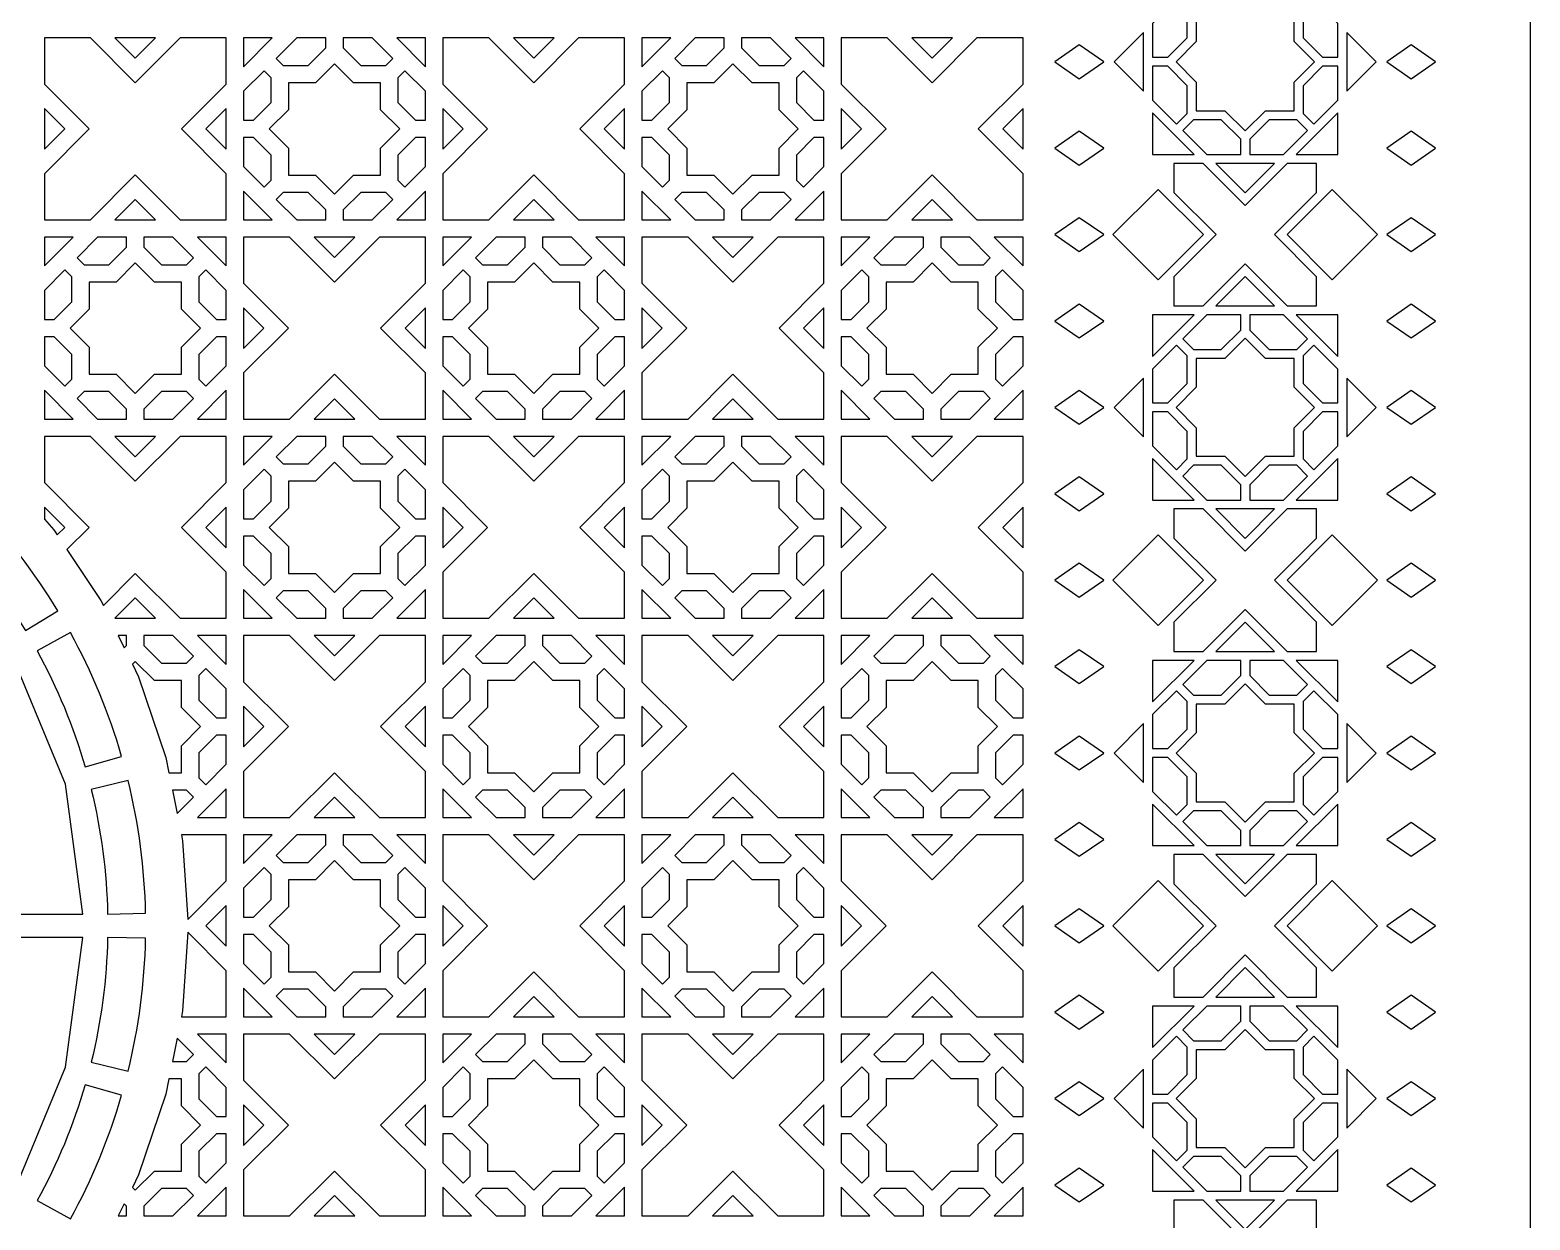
# Model space of a CAD drawing. Header units: millimetres. Extents: x 0 to 1400, y 170 to 1220.
# Drawn here: x 873 to 1400, y 592 to 1010 of the extents above; entities that cross this region are included whole.
import ezdxf

# ---------------------------------------------------------------- set-up
doc = ezdxf.new("R2010")
doc.units = ezdxf.units.MM
doc.layers.add('CUT', color=1, linetype='CONTINUOUS')

msp = doc.modelspace()

# ---------------------------------------------------------------- linework, layer by layer
at = {"layer": 'CUT'}
for points in [[(0, 1220), (1400.15, 1220), (1400.15, 169.85), (0, 169.85)], [(1307.194, 981.31), (1317.261, 981.31), (1317.261, 991.378), (1324.38, 998.496), (1317.261, 1005.615), (1317.261, 1015.682), (1307.194, 1015.682), (1300.075, 1022.801), (1292.956, 1015.682), (1282.889, 1015.682), (1282.889, 1005.615), (1275.77, 998.496), (1282.889, 991.378), (1282.889, 981.31), (1292.956, 981.31), (1300.075, 974.192)], [(1275.955, 1020.389), (1267.539, 1011.973), (1267.539, 1000.071), (1272.891, 1000.071), (1279.739, 1006.92), (1279.739, 1016.605)], [(1332.611, 1000.071), (1332.611, 1011.973), (1324.195, 1020.389), (1320.411, 1016.605), (1320.411, 1006.92), (1327.259, 1000.071)], [(942.03, 942.97), (942.03, 959.166), (926.272, 974.925), (942.03, 990.684), (942.03, 1006.88), (925.834, 1006.88), (910.075, 991.122), (894.316, 1006.88), (878.12, 1006.88), (878.12, 990.684), (893.878, 974.925), (878.12, 959.166), (878.12, 942.97), (894.316, 942.97), (910.075, 958.728), (925.834, 942.97)], [(902.928, 1006.88), (910.075, 999.734), (917.222, 1006.88)], [(958.227, 1006.88), (948.12, 1006.88), (948.12, 996.773)], [(962.086, 997.22), (970.84, 997.22), (977.03, 1003.41), (977.03, 1006.88), (966.839, 1006.88), (959.632, 999.674)], [(983.12, 1003.41), (989.31, 997.22), (998.064, 997.22), (1000.518, 999.674), (993.311, 1006.88), (983.12, 1006.88)], [(1012.03, 996.773), (1012.03, 1006.88), (1001.923, 1006.88)], [(1082.03, 942.97), (1082.03, 959.166), (1066.272, 974.925), (1082.03, 990.684), (1082.03, 1006.88), (1065.834, 1006.88), (1050.075, 991.122), (1034.316, 1006.88), (1018.12, 1006.88), (1018.12, 990.684), (1033.878, 974.925), (1018.12, 959.166), (1018.12, 942.97), (1034.316, 942.97), (1050.075, 958.728), (1065.834, 942.97)], [(1042.928, 1006.88), (1050.075, 999.734), (1057.222, 1006.88)], [(1098.227, 1006.88), (1088.12, 1006.88), (1088.12, 996.773)], [(1102.086, 997.22), (1110.84, 997.22), (1117.03, 1003.41), (1117.03, 1006.88), (1106.839, 1006.88), (1099.632, 999.674)], [(1123.12, 1003.41), (1129.31, 997.22), (1138.064, 997.22), (1140.518, 999.674), (1133.311, 1006.88), (1123.12, 1006.88)], [(1152.03, 996.773), (1152.03, 1006.88), (1141.923, 1006.88)], [(1222.03, 942.97), (1222.03, 959.166), (1206.272, 974.925), (1222.03, 990.684), (1222.03, 1006.88), (1205.834, 1006.88), (1190.075, 991.122), (1174.316, 1006.88), (1158.12, 1006.88), (1158.12, 990.684), (1173.878, 974.925), (1158.12, 959.166), (1158.12, 942.97), (1174.316, 942.97), (1190.075, 958.728), (1205.834, 942.97)], [(1182.928, 1006.88), (1190.075, 999.734), (1197.222, 1006.88)], [(1264.389, 1008.823), (1254.062, 998.496), (1264.389, 988.17)], [(1335.761, 988.17), (1346.088, 998.496), (1335.761, 1008.823)], [(1250.363, 998.496), (1241.785, 1004.435), (1233.207, 998.496), (1241.785, 992.557)], [(1366.943, 998.496), (1358.365, 1004.435), (1349.787, 998.496), (1358.365, 992.557)], [(1002.993, 974.925), (996.28, 981.637), (996.28, 991.13), (986.787, 991.13), (980.075, 997.843), (973.363, 991.13), (963.87, 991.13), (963.87, 981.637), (957.157, 974.925), (963.87, 968.213), (963.87, 958.72), (973.363, 958.72), (980.075, 952.007), (986.787, 958.72), (996.28, 958.72), (996.28, 968.213)], [(1142.993, 974.925), (1136.28, 981.637), (1136.28, 991.13), (1126.787, 991.13), (1120.075, 997.843), (1113.363, 991.13), (1103.87, 991.13), (1103.87, 981.637), (1097.157, 974.925), (1103.87, 968.213), (1103.87, 958.72), (1113.363, 958.72), (1120.075, 952.007), (1126.787, 958.72), (1136.28, 958.72), (1136.28, 968.213)], [(1267.539, 996.921), (1267.539, 985.02), (1275.955, 976.604), (1279.739, 980.388), (1279.739, 990.073), (1272.891, 996.921)], [(1324.195, 976.604), (1332.611, 985.02), (1332.611, 996.921), (1327.259, 996.921), (1320.411, 990.073), (1320.411, 980.388)], [(951.59, 977.97), (957.78, 984.16), (957.78, 992.914), (955.326, 995.368), (948.12, 988.161), (948.12, 977.97)], [(1002.37, 992.914), (1002.37, 984.16), (1008.56, 977.97), (1012.03, 977.97), (1012.03, 988.161), (1004.824, 995.368)], [(1091.59, 977.97), (1097.78, 984.16), (1097.78, 992.914), (1095.326, 995.368), (1088.12, 988.161), (1088.12, 977.97)], [(1142.37, 992.914), (1142.37, 984.16), (1148.56, 977.97), (1152.03, 977.97), (1152.03, 988.161), (1144.824, 995.368)], [(878.12, 967.778), (885.266, 974.925), (878.12, 982.072)], [(942.03, 982.072), (934.884, 974.925), (942.03, 967.778)], [(1018.12, 967.778), (1025.266, 974.925), (1018.12, 982.072)], [(1082.03, 982.072), (1074.884, 974.925), (1082.03, 967.778)], [(1158.12, 967.778), (1165.266, 974.925), (1158.12, 982.072)], [(1222.03, 982.072), (1214.884, 974.925), (1222.03, 967.778)], [(1267.539, 980.565), (1267.539, 965.961), (1282.144, 965.961)], [(1318.006, 965.961), (1332.611, 965.961), (1332.611, 980.565)], [(1278.182, 974.376), (1286.598, 965.961), (1298.5, 965.961), (1298.5, 971.312), (1291.652, 978.16), (1281.966, 978.16)], [(1301.65, 965.961), (1313.552, 965.961), (1321.968, 974.376), (1318.184, 978.16), (1308.498, 978.16), (1301.65, 971.312)], [(957.78, 956.936), (957.78, 965.69), (951.59, 971.88), (948.12, 971.88), (948.12, 961.689), (955.326, 954.482)], [(1008.56, 971.88), (1002.37, 965.69), (1002.37, 956.936), (1004.824, 954.482), (1012.03, 961.689), (1012.03, 971.88)], [(1097.78, 956.936), (1097.78, 965.69), (1091.59, 971.88), (1088.12, 971.88), (1088.12, 961.689), (1095.326, 954.482)], [(1148.56, 971.88), (1142.37, 965.69), (1142.37, 956.936), (1144.824, 954.482), (1152.03, 961.689), (1152.03, 971.88)], [(1250.363, 968.139), (1241.785, 974.078), (1233.207, 968.139), (1241.785, 962.2)], [(1366.943, 968.139), (1358.365, 974.078), (1349.787, 968.139), (1358.365, 962.2)], [(1325.103, 923.001), (1310.322, 937.782), (1325.103, 952.564), (1325.103, 962.811), (1314.856, 962.811), (1300.075, 948.029), (1285.294, 962.811), (1275.047, 962.811), (1275.047, 952.564), (1289.828, 937.782), (1275.047, 923.001), (1275.047, 912.754), (1285.294, 912.754), (1300.075, 927.535), (1314.856, 912.754), (1325.103, 912.754)], [(1289.748, 962.811), (1300.075, 952.484), (1310.402, 962.811)], [(917.222, 942.97), (910.075, 950.116), (902.928, 942.97)], [(948.12, 953.077), (948.12, 942.97), (958.227, 942.97)], [(977.03, 946.44), (970.84, 952.63), (962.086, 952.63), (959.632, 950.176), (966.839, 942.97), (977.03, 942.97)], [(998.064, 952.63), (989.31, 952.63), (983.12, 946.44), (983.12, 942.97), (993.311, 942.97), (1000.518, 950.176)], [(1001.923, 942.97), (1012.03, 942.97), (1012.03, 953.077)], [(1057.222, 942.97), (1050.075, 950.116), (1042.928, 942.97)], [(1088.12, 953.077), (1088.12, 942.97), (1098.227, 942.97)], [(1117.03, 946.44), (1110.84, 952.63), (1102.086, 952.63), (1099.632, 950.176), (1106.839, 942.97), (1117.03, 942.97)], [(1138.064, 952.63), (1129.31, 952.63), (1123.12, 946.44), (1123.12, 942.97), (1133.311, 942.97), (1140.518, 950.176)], [(1141.923, 942.97), (1152.03, 942.97), (1152.03, 953.077)], [(1197.222, 942.97), (1190.075, 950.116), (1182.928, 942.97)], [(1285.373, 937.782), (1269.487, 953.668), (1253.601, 937.782), (1269.487, 921.896)], [(1346.549, 937.782), (1330.663, 953.668), (1314.777, 937.782), (1330.663, 921.896)], [(1250.363, 937.782), (1241.785, 943.721), (1233.207, 937.782), (1241.785, 931.843)], [(1366.943, 937.782), (1358.365, 943.721), (1349.787, 937.782), (1358.365, 931.843)], [(888.227, 936.88), (878.12, 936.88), (878.12, 926.773)], [(892.086, 927.22), (900.84, 927.22), (907.03, 933.41), (907.03, 936.88), (896.839, 936.88), (889.632, 929.674)], [(913.12, 933.41), (919.31, 927.22), (928.064, 927.22), (930.518, 929.674), (923.311, 936.88), (913.12, 936.88)], [(942.03, 926.773), (942.03, 936.88), (931.923, 936.88)], [(1012.03, 872.97), (1012.03, 889.166), (996.272, 904.925), (1012.03, 920.684), (1012.03, 936.88), (995.834, 936.88), (980.075, 921.122), (964.316, 936.88), (948.12, 936.88), (948.12, 920.684), (963.878, 904.925), (948.12, 889.166), (948.12, 872.97), (964.316, 872.97), (980.075, 888.728), (995.834, 872.97)], [(972.928, 936.88), (980.075, 929.734), (987.222, 936.88)], [(1028.227, 936.88), (1018.12, 936.88), (1018.12, 926.773)], [(1032.086, 927.22), (1040.84, 927.22), (1047.03, 933.41), (1047.03, 936.88), (1036.839, 936.88), (1029.632, 929.674)], [(1053.12, 933.41), (1059.31, 927.22), (1068.064, 927.22), (1070.518, 929.674), (1063.311, 936.88), (1053.12, 936.88)], [(1082.03, 926.773), (1082.03, 936.88), (1071.923, 936.88)], [(1152.03, 872.97), (1152.03, 889.166), (1136.272, 904.925), (1152.03, 920.684), (1152.03, 936.88), (1135.834, 936.88), (1120.075, 921.122), (1104.316, 936.88), (1088.12, 936.88), (1088.12, 920.684), (1103.878, 904.925), (1088.12, 889.166), (1088.12, 872.97), (1104.316, 872.97), (1120.075, 888.728), (1135.834, 872.97)], [(1112.928, 936.88), (1120.075, 929.734), (1127.222, 936.88)], [(1168.227, 936.88), (1158.12, 936.88), (1158.12, 926.773)], [(1172.086, 927.22), (1180.84, 927.22), (1187.03, 933.41), (1187.03, 936.88), (1176.839, 936.88), (1169.632, 929.674)], [(1193.12, 933.41), (1199.31, 927.22), (1208.064, 927.22), (1210.518, 929.674), (1203.311, 936.88), (1193.12, 936.88)], [(1222.03, 926.773), (1222.03, 936.88), (1211.923, 936.88)], [(932.993, 904.925), (926.28, 911.637), (926.28, 921.13), (916.787, 921.13), (910.075, 927.843), (903.363, 921.13), (893.87, 921.13), (893.87, 911.637), (887.157, 904.925), (893.87, 898.213), (893.87, 888.72), (903.363, 888.72), (910.075, 882.007), (916.787, 888.72), (926.28, 888.72), (926.28, 898.213)], [(1072.993, 904.925), (1066.28, 911.637), (1066.28, 921.13), (1056.787, 921.13), (1050.075, 927.843), (1043.363, 921.13), (1033.87, 921.13), (1033.87, 911.637), (1027.157, 904.925), (1033.87, 898.213), (1033.87, 888.72), (1043.363, 888.72), (1050.075, 882.007), (1056.787, 888.72), (1066.28, 888.72), (1066.28, 898.213)], [(1212.993, 904.925), (1206.28, 911.637), (1206.28, 921.13), (1196.787, 921.13), (1190.075, 927.843), (1183.363, 921.13), (1173.87, 921.13), (1173.87, 911.637), (1167.157, 904.925), (1173.87, 898.213), (1173.87, 888.72), (1183.363, 888.72), (1190.075, 882.007), (1196.787, 888.72), (1206.28, 888.72), (1206.28, 898.213)], [(881.59, 907.97), (887.78, 914.16), (887.78, 922.914), (885.326, 925.368), (878.12, 918.161), (878.12, 907.97)], [(932.37, 922.914), (932.37, 914.16), (938.56, 907.97), (942.03, 907.97), (942.03, 918.161), (934.824, 925.368)], [(1021.59, 907.97), (1027.78, 914.16), (1027.78, 922.914), (1025.326, 925.368), (1018.12, 918.161), (1018.12, 907.97)], [(1072.37, 922.914), (1072.37, 914.16), (1078.56, 907.97), (1082.03, 907.97), (1082.03, 918.161), (1074.824, 925.368)], [(1161.59, 907.97), (1167.78, 914.16), (1167.78, 922.914), (1165.326, 925.368), (1158.12, 918.161), (1158.12, 907.97)], [(1212.37, 922.914), (1212.37, 914.16), (1218.56, 907.97), (1222.03, 907.97), (1222.03, 918.161), (1214.824, 925.368)], [(1310.402, 912.754), (1300.075, 923.081), (1289.748, 912.754)], [(948.12, 897.778), (955.266, 904.925), (948.12, 912.072)], [(1012.03, 912.072), (1004.884, 904.925), (1012.03, 897.778)], [(1088.12, 897.778), (1095.266, 904.925), (1088.12, 912.072)], [(1152.03, 912.072), (1144.884, 904.925), (1152.03, 897.778)], [(1250.363, 907.425), (1241.785, 913.364), (1233.207, 907.425), (1241.785, 901.486)], [(1366.943, 907.425), (1358.365, 913.364), (1349.787, 907.425), (1358.365, 901.486)], [(1282.144, 909.604), (1267.539, 909.604), (1267.539, 894.999)], [(1298.5, 909.604), (1286.598, 909.604), (1278.182, 901.188), (1281.966, 897.404), (1291.652, 897.404), (1298.5, 904.252)], [(1321.968, 901.188), (1313.552, 909.604), (1301.65, 909.604), (1301.65, 904.252), (1308.498, 897.404), (1318.184, 897.404)], [(1332.611, 894.999), (1332.611, 909.604), (1318.006, 909.604)], [(887.78, 886.936), (887.78, 895.69), (881.59, 901.88), (878.12, 901.88), (878.12, 891.689), (885.326, 884.482)], [(938.56, 901.88), (932.37, 895.69), (932.37, 886.936), (934.824, 884.482), (942.03, 891.689), (942.03, 901.88)], [(1027.78, 886.936), (1027.78, 895.69), (1021.59, 901.88), (1018.12, 901.88), (1018.12, 891.689), (1025.326, 884.482)], [(1078.56, 901.88), (1072.37, 895.69), (1072.37, 886.936), (1074.824, 884.482), (1082.03, 891.689), (1082.03, 901.88)], [(1167.78, 886.936), (1167.78, 895.69), (1161.59, 901.88), (1158.12, 901.88), (1158.12, 891.689), (1165.326, 884.482)], [(1218.56, 901.88), (1212.37, 895.69), (1212.37, 886.936), (1214.824, 884.482), (1222.03, 891.689), (1222.03, 901.88)], [(1307.194, 859.882), (1317.261, 859.882), (1317.261, 869.949), (1324.38, 877.068), (1317.261, 884.187), (1317.261, 894.254), (1307.194, 894.254), (1300.075, 901.373), (1292.956, 894.254), (1282.889, 894.254), (1282.889, 884.187), (1275.77, 877.068), (1282.889, 869.949), (1282.889, 859.882), (1292.956, 859.882), (1300.075, 852.763)], [(1275.955, 898.961), (1267.539, 890.545), (1267.539, 878.643), (1272.891, 878.643), (1279.739, 885.491), (1279.739, 895.176)], [(1332.611, 878.643), (1332.611, 890.545), (1324.195, 898.961), (1320.411, 895.176), (1320.411, 885.491), (1327.259, 878.643)], [(1264.389, 887.395), (1254.062, 877.068), (1264.389, 866.741)], [(1335.761, 866.741), (1346.088, 877.068), (1335.761, 887.395)], [(878.12, 883.077), (878.12, 872.97), (888.227, 872.97)], [(907.03, 876.44), (900.84, 882.63), (892.086, 882.63), (889.632, 880.176), (896.839, 872.97), (907.03, 872.97)], [(928.064, 882.63), (919.31, 882.63), (913.12, 876.44), (913.12, 872.97), (923.311, 872.97), (930.518, 880.176)], [(931.923, 872.97), (942.03, 872.97), (942.03, 883.077)], [(1018.12, 883.077), (1018.12, 872.97), (1028.227, 872.97)], [(1047.03, 876.44), (1040.84, 882.63), (1032.086, 882.63), (1029.632, 880.176), (1036.839, 872.97), (1047.03, 872.97)], [(1068.064, 882.63), (1059.31, 882.63), (1053.12, 876.44), (1053.12, 872.97), (1063.311, 872.97), (1070.518, 880.176)], [(1071.923, 872.97), (1082.03, 872.97), (1082.03, 883.077)], [(1158.12, 883.077), (1158.12, 872.97), (1168.227, 872.97)], [(1187.03, 876.44), (1180.84, 882.63), (1172.086, 882.63), (1169.632, 880.176), (1176.839, 872.97), (1187.03, 872.97)], [(1208.064, 882.63), (1199.31, 882.63), (1193.12, 876.44), (1193.12, 872.97), (1203.311, 872.97), (1210.518, 880.176)], [(1211.923, 872.97), (1222.03, 872.97), (1222.03, 883.077)], [(1250.363, 877.068), (1241.785, 883.007), (1233.207, 877.068), (1241.785, 871.129)], [(1366.943, 877.068), (1358.365, 883.007), (1349.787, 877.068), (1358.365, 871.129)], [(987.222, 872.97), (980.075, 880.116), (972.928, 872.97)], [(1127.222, 872.97), (1120.075, 880.116), (1112.928, 872.97)], [(1267.539, 875.493), (1267.539, 863.591), (1275.955, 855.175), (1279.739, 858.959), (1279.739, 868.644), (1272.891, 875.493)], [(1324.195, 855.175), (1332.611, 863.591), (1332.611, 875.493), (1327.259, 875.493), (1320.411, 868.644), (1320.411, 858.959)], [(898.855, 807.509), (910.075, 818.728), (925.834, 802.97), (942.03, 802.97), (942.03, 819.166), (926.272, 834.925), (942.03, 850.684), (942.03, 866.88), (925.834, 866.88), (910.075, 851.122), (894.316, 866.88), (878.12, 866.88), (878.12, 850.684), (893.878, 834.925), (886.059, 827.105), (898.017, 809.208)], [(902.928, 866.88), (910.075, 859.734), (917.222, 866.88)], [(958.227, 866.88), (948.12, 866.88), (948.12, 856.773)], [(962.086, 857.22), (970.84, 857.22), (977.03, 863.41), (977.03, 866.88), (966.839, 866.88), (959.632, 859.674)], [(983.12, 863.41), (989.31, 857.22), (998.064, 857.22), (1000.518, 859.674), (993.311, 866.88), (983.12, 866.88)], [(1012.03, 856.773), (1012.03, 866.88), (1001.923, 866.88)], [(1082.03, 802.97), (1082.03, 819.166), (1066.272, 834.925), (1082.03, 850.684), (1082.03, 866.88), (1065.834, 866.88), (1050.075, 851.122), (1034.316, 866.88), (1018.12, 866.88), (1018.12, 850.684), (1033.878, 834.925), (1018.12, 819.166), (1018.12, 802.97), (1034.316, 802.97), (1050.075, 818.728), (1065.834, 802.97)], [(1042.928, 866.88), (1050.075, 859.734), (1057.222, 866.88)], [(1098.227, 866.88), (1088.12, 866.88), (1088.12, 856.773)], [(1102.086, 857.22), (1110.84, 857.22), (1117.03, 863.41), (1117.03, 866.88), (1106.839, 866.88), (1099.632, 859.674)], [(1123.12, 863.41), (1129.31, 857.22), (1138.064, 857.22), (1140.518, 859.674), (1133.311, 866.88), (1123.12, 866.88)], [(1152.03, 856.773), (1152.03, 866.88), (1141.923, 866.88)], [(1222.03, 802.97), (1222.03, 819.166), (1206.272, 834.925), (1222.03, 850.684), (1222.03, 866.88), (1205.834, 866.88), (1190.075, 851.122), (1174.316, 866.88), (1158.12, 866.88), (1158.12, 850.684), (1173.878, 834.925), (1158.12, 819.166), (1158.12, 802.97), (1174.316, 802.97), (1190.075, 818.728), (1205.834, 802.97)], [(1182.928, 866.88), (1190.075, 859.734), (1197.222, 866.88)], [(1267.539, 859.136), (1267.539, 844.532), (1282.144, 844.532)], [(1318.006, 844.532), (1332.611, 844.532), (1332.611, 859.136)], [(951.59, 837.97), (957.78, 844.16), (957.78, 852.914), (955.326, 855.368), (948.12, 848.161), (948.12, 837.97)], [(1002.993, 834.925), (996.28, 841.637), (996.28, 851.13), (986.787, 851.13), (980.075, 857.843), (973.363, 851.13), (963.87, 851.13), (963.87, 841.637), (957.157, 834.925), (963.87, 828.213), (963.87, 818.72), (973.363, 818.72), (980.075, 812.007), (986.787, 818.72), (996.28, 818.72), (996.28, 828.213)], [(1002.37, 852.914), (1002.37, 844.16), (1008.56, 837.97), (1012.03, 837.97), (1012.03, 848.161), (1004.824, 855.368)], [(1091.59, 837.97), (1097.78, 844.16), (1097.78, 852.914), (1095.326, 855.368), (1088.12, 848.161), (1088.12, 837.97)], [(1142.993, 834.925), (1136.28, 841.637), (1136.28, 851.13), (1126.787, 851.13), (1120.075, 857.843), (1113.363, 851.13), (1103.87, 851.13), (1103.87, 841.637), (1097.157, 834.925), (1103.87, 828.213), (1103.87, 818.72), (1113.363, 818.72), (1120.075, 812.007), (1126.787, 818.72), (1136.28, 818.72), (1136.28, 828.213)], [(1142.37, 852.914), (1142.37, 844.16), (1148.56, 837.97), (1152.03, 837.97), (1152.03, 848.161), (1144.824, 855.368)], [(1278.182, 852.948), (1286.598, 844.532), (1298.5, 844.532), (1298.5, 849.884), (1291.652, 856.732), (1281.966, 856.732)], [(1301.65, 844.532), (1313.552, 844.532), (1321.968, 852.948), (1318.184, 856.732), (1308.498, 856.732), (1301.65, 849.884)], [(1250.363, 846.711), (1241.785, 852.65), (1233.207, 846.711), (1241.785, 840.772)], [(1366.943, 846.711), (1358.365, 852.65), (1349.787, 846.711), (1358.365, 840.772)], [(882.609, 832.268), (885.266, 834.925), (878.12, 842.072), (878.12, 837.815), (881.408, 834.066)], [(942.03, 842.072), (934.884, 834.925), (942.03, 827.778)], [(1018.12, 827.778), (1025.266, 834.925), (1018.12, 842.072)], [(1082.03, 842.072), (1074.884, 834.925), (1082.03, 827.778)], [(1158.12, 827.778), (1165.266, 834.925), (1158.12, 842.072)], [(1222.03, 842.072), (1214.884, 834.925), (1222.03, 827.778)], [(1325.103, 801.572), (1310.322, 816.354), (1325.103, 831.135), (1325.103, 841.382), (1314.856, 841.382), (1300.075, 826.601), (1285.294, 841.382), (1275.047, 841.382), (1275.047, 831.135), (1289.828, 816.354), (1275.047, 801.572), (1275.047, 791.325), (1285.294, 791.325), (1300.075, 806.107), (1314.856, 791.325), (1325.103, 791.325)], [(1289.748, 841.382), (1300.075, 831.055), (1310.402, 841.382)], [(957.78, 816.936), (957.78, 825.69), (951.59, 831.88), (948.12, 831.88), (948.12, 821.689), (955.326, 814.482)], [(1008.56, 831.88), (1002.37, 825.69), (1002.37, 816.936), (1004.824, 814.482), (1012.03, 821.689), (1012.03, 831.88)], [(1097.78, 816.936), (1097.78, 825.69), (1091.59, 831.88), (1088.12, 831.88), (1088.12, 821.689), (1095.326, 814.482)], [(1148.56, 831.88), (1142.37, 825.69), (1142.37, 816.936), (1144.824, 814.482), (1152.03, 821.689), (1152.03, 831.88)], [(1285.373, 816.354), (1269.487, 832.24), (1253.601, 816.354), (1269.487, 800.467)], [(1346.549, 816.354), (1330.663, 832.24), (1314.777, 816.354), (1330.663, 800.467)], [(1250.363, 816.354), (1241.785, 822.293), (1233.207, 816.354), (1241.785, 810.415)], [(1366.943, 816.354), (1358.365, 822.293), (1349.787, 816.354), (1358.365, 810.415)], [(948.12, 813.077), (948.12, 802.97), (958.227, 802.97)], [(977.03, 806.44), (970.84, 812.63), (962.086, 812.63), (959.632, 810.176), (966.839, 802.97), (977.03, 802.97)], [(998.064, 812.63), (989.31, 812.63), (983.12, 806.44), (983.12, 802.97), (993.311, 802.97), (1000.518, 810.176)], [(1001.923, 802.97), (1012.03, 802.97), (1012.03, 813.077)], [(1088.12, 813.077), (1088.12, 802.97), (1098.227, 802.97)], [(1117.03, 806.44), (1110.84, 812.63), (1102.086, 812.63), (1099.632, 810.176), (1106.839, 802.97), (1117.03, 802.97)], [(1138.064, 812.63), (1129.31, 812.63), (1123.12, 806.44), (1123.12, 802.97), (1133.311, 802.97), (1140.518, 810.176)], [(1141.923, 802.97), (1152.03, 802.97), (1152.03, 813.077)], [(917.222, 802.97), (910.075, 810.116), (902.928, 802.97)], [(1057.222, 802.97), (1050.075, 810.116), (1042.928, 802.97)], [(1197.222, 802.97), (1190.075, 810.116), (1182.928, 802.97)], [(1310.402, 791.325), (1300.075, 801.652), (1289.748, 791.325)], [(906.212, 792.591), (907.03, 793.41), (907.03, 796.88), (904.097, 796.88)], [(913.12, 793.41), (919.31, 787.22), (928.064, 787.22), (930.518, 789.674), (923.311, 796.88), (913.12, 796.88)], [(942.03, 786.773), (942.03, 796.88), (931.923, 796.88)], [(1012.03, 732.97), (1012.03, 749.166), (996.272, 764.925), (1012.03, 780.684), (1012.03, 796.88), (995.834, 796.88), (980.075, 781.122), (964.316, 796.88), (948.12, 796.88), (948.12, 780.684), (963.878, 764.925), (948.12, 749.166), (948.12, 732.97), (964.316, 732.97), (980.075, 748.728), (995.834, 732.97)], [(972.928, 796.88), (980.075, 789.734), (987.222, 796.88)], [(1028.227, 796.88), (1018.12, 796.88), (1018.12, 786.773)], [(1032.086, 787.22), (1040.84, 787.22), (1047.03, 793.41), (1047.03, 796.88), (1036.839, 796.88), (1029.632, 789.674)], [(1053.12, 793.41), (1059.31, 787.22), (1068.064, 787.22), (1070.518, 789.674), (1063.311, 796.88), (1053.12, 796.88)], [(1082.03, 786.773), (1082.03, 796.88), (1071.923, 796.88)], [(1152.03, 732.97), (1152.03, 749.166), (1136.272, 764.925), (1152.03, 780.684), (1152.03, 796.88), (1135.834, 796.88), (1120.075, 781.122), (1104.316, 796.88), (1088.12, 796.88), (1088.12, 780.684), (1103.878, 764.925), (1088.12, 749.166), (1088.12, 732.97), (1104.316, 732.97), (1120.075, 748.728), (1135.834, 732.97)], [(1112.928, 796.88), (1120.075, 789.734), (1127.222, 796.88)], [(1168.227, 796.88), (1158.12, 796.88), (1158.12, 786.773)], [(1172.086, 787.22), (1180.84, 787.22), (1187.03, 793.41), (1187.03, 796.88), (1176.839, 796.88), (1169.632, 789.674)], [(1193.12, 793.41), (1199.31, 787.22), (1208.064, 787.22), (1210.518, 789.674), (1203.311, 796.88), (1193.12, 796.88)], [(1222.03, 786.773), (1222.03, 796.88), (1211.923, 796.88)], [(1250.363, 785.996), (1241.785, 791.935), (1233.207, 785.996), (1241.785, 780.057)], [(1366.943, 785.996), (1358.365, 791.935), (1349.787, 785.996), (1358.365, 780.057)], [(885.605, 744.637), (868.008, 787.118), (837.871, 769.718), (818.725, 726.717), (856.805, 699.05), (891.606, 699.05)], [(921.918, 748.72), (926.28, 748.72), (926.28, 758.213), (932.993, 764.925), (926.28, 771.637), (926.28, 781.13), (916.787, 781.13), (910.075, 787.843), (909.056, 786.824), (911.241, 782.393), (920.852, 754.081)], [(932.37, 782.914), (932.37, 774.16), (938.56, 767.97), (942.03, 767.97), (942.03, 778.161), (934.824, 785.368)], [(1021.59, 767.97), (1027.78, 774.16), (1027.78, 782.914), (1025.326, 785.368), (1018.12, 778.161), (1018.12, 767.97)], [(1072.993, 764.925), (1066.28, 771.637), (1066.28, 781.13), (1056.787, 781.13), (1050.075, 787.843), (1043.363, 781.13), (1033.87, 781.13), (1033.87, 771.637), (1027.157, 764.925), (1033.87, 758.213), (1033.87, 748.72), (1043.363, 748.72), (1050.075, 742.007), (1056.787, 748.72), (1066.28, 748.72), (1066.28, 758.213)], [(1072.37, 782.914), (1072.37, 774.16), (1078.56, 767.97), (1082.03, 767.97), (1082.03, 778.161), (1074.824, 785.368)], [(1161.59, 767.97), (1167.78, 774.16), (1167.78, 782.914), (1165.326, 785.368), (1158.12, 778.161), (1158.12, 767.97)], [(1212.993, 764.925), (1206.28, 771.637), (1206.28, 781.13), (1196.787, 781.13), (1190.075, 787.843), (1183.363, 781.13), (1173.87, 781.13), (1173.87, 771.637), (1167.157, 764.925), (1173.87, 758.213), (1173.87, 748.72), (1183.363, 748.72), (1190.075, 742.007), (1196.787, 748.72), (1206.28, 748.72), (1206.28, 758.213)], [(1212.37, 782.914), (1212.37, 774.16), (1218.56, 767.97), (1222.03, 767.97), (1222.03, 778.161), (1214.824, 785.368)], [(1282.144, 788.175), (1267.539, 788.175), (1267.539, 773.571)], [(1298.5, 788.175), (1286.598, 788.175), (1278.182, 779.759), (1281.966, 775.975), (1291.652, 775.975), (1298.5, 782.824)], [(1321.968, 779.759), (1313.552, 788.175), (1301.65, 788.175), (1301.65, 782.824), (1308.498, 775.975), (1318.184, 775.975)], [(1332.611, 773.571), (1332.611, 788.175), (1318.006, 788.175)], [(1275.955, 777.532), (1267.539, 769.116), (1267.539, 757.214), (1272.891, 757.214), (1279.739, 764.063), (1279.739, 773.748)], [(1307.194, 738.453), (1317.261, 738.453), (1317.261, 748.521), (1324.38, 755.639), (1317.261, 762.758), (1317.261, 772.825), (1307.194, 772.825), (1300.075, 779.944), (1292.956, 772.825), (1282.889, 772.825), (1282.889, 762.758), (1275.77, 755.639), (1282.889, 748.521), (1282.889, 738.453), (1292.956, 738.453), (1300.075, 731.335)], [(1332.611, 757.214), (1332.611, 769.116), (1324.195, 777.532), (1320.411, 773.748), (1320.411, 764.063), (1327.259, 757.214)], [(948.12, 757.778), (955.266, 764.925), (948.12, 772.072)], [(1012.03, 772.072), (1004.884, 764.925), (1012.03, 757.778)], [(1088.12, 757.778), (1095.266, 764.925), (1088.12, 772.072)], [(1152.03, 772.072), (1144.884, 764.925), (1152.03, 757.778)], [(1264.389, 765.966), (1254.062, 755.639), (1264.389, 745.312)], [(1335.761, 745.312), (1346.088, 755.639), (1335.761, 765.966)], [(938.56, 761.88), (932.37, 755.69), (932.37, 746.936), (934.824, 744.482), (942.03, 751.689), (942.03, 761.88)], [(1027.78, 746.936), (1027.78, 755.69), (1021.59, 761.88), (1018.12, 761.88), (1018.12, 751.689), (1025.326, 744.482)], [(1078.56, 761.88), (1072.37, 755.69), (1072.37, 746.936), (1074.824, 744.482), (1082.03, 751.689), (1082.03, 761.88)], [(1167.78, 746.936), (1167.78, 755.69), (1161.59, 761.88), (1158.12, 761.88), (1158.12, 751.689), (1165.326, 744.482)], [(1218.56, 761.88), (1212.37, 755.69), (1212.37, 746.936), (1214.824, 744.482), (1222.03, 751.689), (1222.03, 761.88)], [(1250.363, 755.639), (1241.785, 761.578), (1233.207, 755.639), (1241.785, 749.7)], [(1366.943, 755.639), (1358.365, 761.578), (1349.787, 755.639), (1358.365, 749.7)], [(1267.539, 754.064), (1267.539, 742.162), (1275.955, 733.747), (1279.739, 737.531), (1279.739, 747.216), (1272.891, 754.064)], [(1324.195, 733.747), (1332.611, 742.162), (1332.611, 754.064), (1327.259, 754.064), (1320.411, 747.216), (1320.411, 737.531)], [(924.762, 734.42), (930.518, 740.176), (928.064, 742.63), (923.129, 742.63)], [(931.923, 732.97), (942.03, 732.97), (942.03, 743.077)], [(987.222, 732.97), (980.075, 740.116), (972.928, 732.97)], [(1018.12, 743.077), (1018.12, 732.97), (1028.227, 732.97)], [(1047.03, 736.44), (1040.84, 742.63), (1032.086, 742.63), (1029.632, 740.176), (1036.839, 732.97), (1047.03, 732.97)], [(1068.064, 742.63), (1059.31, 742.63), (1053.12, 736.44), (1053.12, 732.97), (1063.311, 732.97), (1070.518, 740.176)], [(1071.923, 732.97), (1082.03, 732.97), (1082.03, 743.077)], [(1127.222, 732.97), (1120.075, 740.116), (1112.928, 732.97)], [(1158.12, 743.077), (1158.12, 732.97), (1168.227, 732.97)], [(1187.03, 736.44), (1180.84, 742.63), (1172.086, 742.63), (1169.632, 740.176), (1176.839, 732.97), (1187.03, 732.97)], [(1208.064, 742.63), (1199.31, 742.63), (1193.12, 736.44), (1193.12, 732.97), (1203.311, 732.97), (1210.518, 740.176)], [(1211.923, 732.97), (1222.03, 732.97), (1222.03, 743.077)], [(1267.539, 737.708), (1267.539, 723.103), (1282.144, 723.103)], [(1278.182, 731.519), (1286.598, 723.103), (1298.5, 723.103), (1298.5, 728.455), (1291.652, 735.303), (1281.966, 735.303)], [(1301.65, 723.103), (1313.552, 723.103), (1321.968, 731.519), (1318.184, 735.303), (1308.498, 735.303), (1301.65, 728.455)], [(1318.006, 723.103), (1332.611, 723.103), (1332.611, 737.708)], [(1250.363, 725.282), (1241.785, 731.221), (1233.207, 725.282), (1241.785, 719.343)], [(1366.943, 725.282), (1358.365, 731.221), (1349.787, 725.282), (1358.365, 719.343)], [(926.684, 724.759), (928.494, 697.147), (942.03, 710.684), (942.03, 726.88), (926.262, 726.88)], [(958.227, 726.88), (948.12, 726.88), (948.12, 716.773)], [(962.086, 717.22), (970.84, 717.22), (977.03, 723.41), (977.03, 726.88), (966.839, 726.88), (959.632, 719.674)], [(983.12, 723.41), (989.31, 717.22), (998.064, 717.22), (1000.518, 719.674), (993.311, 726.88), (983.12, 726.88)], [(1012.03, 716.773), (1012.03, 726.88), (1001.923, 726.88)], [(1065.834, 726.88), (1050.075, 711.122), (1034.316, 726.88), (1018.12, 726.88), (1018.12, 710.684), (1033.878, 694.925), (1018.12, 679.166), (1018.12, 662.97), (1034.316, 662.97), (1050.075, 678.728), (1065.834, 662.97), (1082.03, 662.97), (1082.03, 679.166), (1066.272, 694.925), (1082.03, 710.684), (1082.03, 726.88)], [(1042.928, 726.88), (1050.075, 719.734), (1057.222, 726.88)], [(1098.227, 726.88), (1088.12, 726.88), (1088.12, 716.773)], [(1102.086, 717.22), (1110.84, 717.22), (1117.03, 723.41), (1117.03, 726.88), (1106.839, 726.88), (1099.632, 719.674)], [(1123.12, 723.41), (1129.31, 717.22), (1138.064, 717.22), (1140.518, 719.674), (1133.311, 726.88), (1123.12, 726.88)], [(1152.03, 716.773), (1152.03, 726.88), (1141.923, 726.88)], [(1205.834, 726.88), (1190.075, 711.122), (1174.316, 726.88), (1158.12, 726.88), (1158.12, 710.684), (1173.878, 694.925), (1158.12, 679.166), (1158.12, 662.97), (1174.316, 662.97), (1190.075, 678.728), (1205.834, 662.97), (1222.03, 662.97), (1222.03, 679.166), (1206.272, 694.925), (1222.03, 710.684), (1222.03, 726.88)], [(1182.928, 726.88), (1190.075, 719.734), (1197.222, 726.88)], [(996.28, 701.637), (996.28, 711.13), (986.787, 711.13), (980.075, 717.843), (973.363, 711.13), (963.87, 711.13), (963.87, 701.637), (957.157, 694.925), (963.87, 688.213), (963.87, 678.72), (973.363, 678.72), (980.075, 672.007), (986.787, 678.72), (996.28, 678.72), (996.28, 688.213), (1002.993, 694.925)], [(1136.28, 701.637), (1136.28, 711.13), (1126.787, 711.13), (1120.075, 717.843), (1113.363, 711.13), (1103.87, 711.13), (1103.87, 701.637), (1097.157, 694.925), (1103.87, 688.213), (1103.87, 678.72), (1113.363, 678.72), (1120.075, 672.007), (1126.787, 678.72), (1136.28, 678.72), (1136.28, 688.213), (1142.993, 694.925)], [(1325.103, 680.144), (1310.322, 694.925), (1325.103, 709.706), (1325.103, 719.953), (1314.856, 719.953), (1300.075, 705.172), (1285.294, 719.953), (1275.047, 719.953), (1275.047, 709.706), (1289.828, 694.925), (1275.047, 680.144), (1275.047, 669.897), (1285.294, 669.897), (1300.075, 684.678), (1314.856, 669.897), (1325.103, 669.897)], [(1289.748, 719.953), (1300.075, 709.627), (1310.402, 719.953)], [(951.59, 697.97), (957.78, 704.16), (957.78, 712.914), (955.326, 715.368), (948.12, 708.161), (948.12, 697.97)], [(1002.37, 712.914), (1002.37, 704.16), (1008.56, 697.97), (1012.03, 697.97), (1012.03, 708.161), (1004.824, 715.368)], [(1091.59, 697.97), (1097.78, 704.16), (1097.78, 712.914), (1095.326, 715.368), (1088.12, 708.161), (1088.12, 697.97)], [(1142.37, 712.914), (1142.37, 704.16), (1148.56, 697.97), (1152.03, 697.97), (1152.03, 708.161), (1144.824, 715.368)], [(1285.373, 694.925), (1269.487, 710.811), (1253.601, 694.925), (1269.487, 679.039)], [(1346.549, 694.925), (1330.663, 710.811), (1314.777, 694.925), (1330.663, 679.039)], [(942.03, 702.072), (934.884, 694.925), (942.03, 687.778)], [(1018.12, 687.778), (1025.266, 694.925), (1018.12, 702.072)], [(1082.03, 702.072), (1074.884, 694.925), (1082.03, 687.778)], [(1158.12, 687.778), (1165.266, 694.925), (1158.12, 702.072)], [(1222.03, 702.072), (1214.884, 694.925), (1222.03, 687.778)], [(1250.363, 694.925), (1241.785, 700.864), (1233.207, 694.925), (1241.785, 688.986)], [(1366.943, 694.925), (1358.365, 700.864), (1349.787, 694.925), (1358.365, 688.986)], [(885.605, 645.213), (891.606, 690.8), (856.805, 690.8), (818.725, 663.133), (837.871, 620.132), (868.008, 602.732)], [(926.684, 665.091), (926.262, 662.97), (942.03, 662.97), (942.03, 679.166), (928.494, 692.703)], [(948.12, 691.88), (948.12, 681.689), (955.326, 674.482), (957.78, 676.936), (957.78, 685.69), (951.59, 691.88)], [(1004.824, 674.482), (1012.03, 681.689), (1012.03, 691.88), (1008.56, 691.88), (1002.37, 685.69), (1002.37, 676.936)], [(1088.12, 691.88), (1088.12, 681.689), (1095.326, 674.482), (1097.78, 676.936), (1097.78, 685.69), (1091.59, 691.88)], [(1144.824, 674.482), (1152.03, 681.689), (1152.03, 691.88), (1148.56, 691.88), (1142.37, 685.69), (1142.37, 676.936)], [(1310.402, 669.897), (1300.075, 680.223), (1289.748, 669.897)], [(948.12, 673.077), (948.12, 662.97), (958.227, 662.97)], [(959.632, 670.176), (966.839, 662.97), (977.03, 662.97), (977.03, 666.44), (970.84, 672.63), (962.086, 672.63)], [(983.12, 662.97), (993.311, 662.97), (1000.518, 670.176), (998.064, 672.63), (989.31, 672.63), (983.12, 666.44)], [(1001.923, 662.97), (1012.03, 662.97), (1012.03, 673.077)], [(1057.222, 662.97), (1050.075, 670.116), (1042.928, 662.97)], [(1088.12, 673.077), (1088.12, 662.97), (1098.227, 662.97)], [(1099.632, 670.176), (1106.839, 662.97), (1117.03, 662.97), (1117.03, 666.44), (1110.84, 672.63), (1102.086, 672.63)], [(1123.12, 662.97), (1133.311, 662.97), (1140.518, 670.176), (1138.064, 672.63), (1129.31, 672.63), (1123.12, 666.44)], [(1141.923, 662.97), (1152.03, 662.97), (1152.03, 673.077)], [(1197.222, 662.97), (1190.075, 670.116), (1182.928, 662.97)], [(1241.785, 670.507), (1233.207, 664.568), (1241.785, 658.629), (1250.363, 664.568)], [(1358.365, 670.507), (1349.787, 664.568), (1358.365, 658.629), (1366.943, 664.568)], [(1282.144, 666.747), (1267.539, 666.747), (1267.539, 652.142)], [(1281.966, 654.547), (1291.652, 654.547), (1298.5, 661.395), (1298.5, 666.747), (1286.598, 666.747), (1278.182, 658.331)], [(1301.65, 661.395), (1308.498, 654.547), (1318.184, 654.547), (1321.968, 658.331), (1313.552, 666.747), (1301.65, 666.747)], [(1332.611, 652.142), (1332.611, 666.747), (1318.006, 666.747)], [(923.129, 647.22), (928.064, 647.22), (930.518, 649.674), (924.762, 655.43)], [(942.03, 646.773), (942.03, 656.88), (931.923, 656.88)], [(995.834, 656.88), (980.075, 641.122), (964.316, 656.88), (948.12, 656.88), (948.12, 640.684), (963.878, 624.925), (948.12, 609.166), (948.12, 592.97), (964.316, 592.97), (980.075, 608.728), (995.834, 592.97), (1012.03, 592.97), (1012.03, 609.166), (996.272, 624.925), (1012.03, 640.684), (1012.03, 656.88)], [(972.928, 656.88), (980.075, 649.734), (987.222, 656.88)], [(1028.227, 656.88), (1018.12, 656.88), (1018.12, 646.773)], [(1047.03, 656.88), (1036.839, 656.88), (1029.632, 649.674), (1032.086, 647.22), (1040.84, 647.22), (1047.03, 653.41)], [(1070.518, 649.674), (1063.311, 656.88), (1053.12, 656.88), (1053.12, 653.41), (1059.31, 647.22), (1068.064, 647.22)], [(1082.03, 646.773), (1082.03, 656.88), (1071.923, 656.88)], [(1135.834, 656.88), (1120.075, 641.122), (1104.316, 656.88), (1088.12, 656.88), (1088.12, 640.684), (1103.878, 624.925), (1088.12, 609.166), (1088.12, 592.97), (1104.316, 592.97), (1120.075, 608.728), (1135.834, 592.97), (1152.03, 592.97), (1152.03, 609.166), (1136.272, 624.925), (1152.03, 640.684), (1152.03, 656.88)], [(1112.928, 656.88), (1120.075, 649.734), (1127.222, 656.88)], [(1168.227, 656.88), (1158.12, 656.88), (1158.12, 646.773)], [(1187.03, 656.88), (1176.839, 656.88), (1169.632, 649.674), (1172.086, 647.22), (1180.84, 647.22), (1187.03, 653.41)], [(1210.518, 649.674), (1203.311, 656.88), (1193.12, 656.88), (1193.12, 653.41), (1199.31, 647.22), (1208.064, 647.22)], [(1222.03, 646.773), (1222.03, 656.88), (1211.923, 656.88)], [(1272.891, 635.786), (1279.739, 642.634), (1279.739, 652.319), (1275.955, 656.103), (1267.539, 647.688), (1267.539, 635.786)], [(1300.075, 658.515), (1292.956, 651.397), (1282.889, 651.397), (1282.889, 641.329), (1275.77, 634.211), (1282.889, 627.092), (1282.889, 617.025), (1292.956, 617.025), (1300.075, 609.906), (1307.194, 617.025), (1317.261, 617.025), (1317.261, 627.092), (1324.38, 634.211), (1317.261, 641.329), (1317.261, 651.397), (1307.194, 651.397)], [(1320.411, 652.319), (1320.411, 642.634), (1327.259, 635.786), (1332.611, 635.786), (1332.611, 647.688), (1324.195, 656.103)], [(942.03, 627.97), (942.03, 638.161), (934.824, 645.368), (932.37, 642.914), (932.37, 634.16), (938.56, 627.97)], [(1025.326, 645.368), (1018.12, 638.161), (1018.12, 627.97), (1021.59, 627.97), (1027.78, 634.16), (1027.78, 642.914)], [(1066.28, 631.637), (1066.28, 641.13), (1056.787, 641.13), (1050.075, 647.843), (1043.363, 641.13), (1033.87, 641.13), (1033.87, 631.637), (1027.157, 624.925), (1033.87, 618.213), (1033.87, 608.72), (1043.363, 608.72), (1050.075, 602.007), (1056.787, 608.72), (1066.28, 608.72), (1066.28, 618.213), (1072.993, 624.925)], [(1082.03, 627.97), (1082.03, 638.161), (1074.824, 645.368), (1072.37, 642.914), (1072.37, 634.16), (1078.56, 627.97)], [(1165.326, 645.368), (1158.12, 638.161), (1158.12, 627.97), (1161.59, 627.97), (1167.78, 634.16), (1167.78, 642.914)], [(1206.28, 631.637), (1206.28, 641.13), (1196.787, 641.13), (1190.075, 647.843), (1183.363, 641.13), (1173.87, 641.13), (1173.87, 631.637), (1167.157, 624.925), (1173.87, 618.213), (1173.87, 608.72), (1183.363, 608.72), (1190.075, 602.007), (1196.787, 608.72), (1206.28, 608.72), (1206.28, 618.213), (1212.993, 624.925)], [(1222.03, 627.97), (1222.03, 638.161), (1214.824, 645.368), (1212.37, 642.914), (1212.37, 634.16), (1218.56, 627.97)], [(1264.389, 644.538), (1254.062, 634.211), (1264.389, 623.884)], [(1335.761, 623.884), (1346.088, 634.211), (1335.761, 644.538)], [(920.852, 635.769), (911.241, 607.457), (909.056, 603.026), (910.075, 602.007), (916.787, 608.72), (926.28, 608.72), (926.28, 618.213), (932.993, 624.925), (926.28, 631.637), (926.28, 641.13), (921.918, 641.13)], [(1241.785, 640.15), (1233.207, 634.211), (1241.785, 628.272), (1250.363, 634.211)], [(1358.365, 640.15), (1349.787, 634.211), (1358.365, 628.272), (1366.943, 634.211)], [(1279.739, 616.102), (1279.739, 625.787), (1272.891, 632.636), (1267.539, 632.636), (1267.539, 620.734), (1275.955, 612.318)], [(1327.259, 632.636), (1320.411, 625.787), (1320.411, 616.102), (1324.195, 612.318), (1332.611, 620.734), (1332.611, 632.636)], [(948.12, 617.778), (955.266, 624.925), (948.12, 632.072)], [(1012.03, 632.072), (1004.884, 624.925), (1012.03, 617.778)], [(1088.12, 617.778), (1095.266, 624.925), (1088.12, 632.072)], [(1152.03, 632.072), (1144.884, 624.925), (1152.03, 617.778)], [(934.824, 604.482), (942.03, 611.689), (942.03, 621.88), (938.56, 621.88), (932.37, 615.69), (932.37, 606.936)], [(1018.12, 621.88), (1018.12, 611.689), (1025.326, 604.482), (1027.78, 606.936), (1027.78, 615.69), (1021.59, 621.88)], [(1074.824, 604.482), (1082.03, 611.689), (1082.03, 621.88), (1078.56, 621.88), (1072.37, 615.69), (1072.37, 606.936)], [(1158.12, 621.88), (1158.12, 611.689), (1165.326, 604.482), (1167.78, 606.936), (1167.78, 615.69), (1161.59, 621.88)], [(1214.824, 604.482), (1222.03, 611.689), (1222.03, 621.88), (1218.56, 621.88), (1212.37, 615.69), (1212.37, 606.936)], [(1267.539, 616.279), (1267.539, 601.675), (1282.144, 601.675)], [(1298.5, 607.026), (1291.652, 613.875), (1281.966, 613.875), (1278.182, 610.091), (1286.598, 601.675), (1298.5, 601.675)], [(1318.184, 613.875), (1308.498, 613.875), (1301.65, 607.026), (1301.65, 601.675), (1313.552, 601.675), (1321.968, 610.091)], [(1318.006, 601.675), (1332.611, 601.675), (1332.611, 616.279)], [(1241.785, 609.793), (1233.207, 603.854), (1241.785, 597.915), (1250.363, 603.854)], [(1358.365, 609.793), (1349.787, 603.854), (1358.365, 597.915), (1366.943, 603.854)], [(913.12, 592.97), (923.311, 592.97), (930.518, 600.176), (928.064, 602.63), (919.31, 602.63), (913.12, 596.44)], [(931.923, 592.97), (942.03, 592.97), (942.03, 603.077)], [(1018.12, 603.077), (1018.12, 592.97), (1028.227, 592.97)], [(1029.632, 600.176), (1036.839, 592.97), (1047.03, 592.97), (1047.03, 596.44), (1040.84, 602.63), (1032.086, 602.63)], [(1053.12, 592.97), (1063.311, 592.97), (1070.518, 600.176), (1068.064, 602.63), (1059.31, 602.63), (1053.12, 596.44)], [(1071.923, 592.97), (1082.03, 592.97), (1082.03, 603.077)], [(1158.12, 603.077), (1158.12, 592.97), (1168.227, 592.97)], [(1169.632, 600.176), (1176.839, 592.97), (1187.03, 592.97), (1187.03, 596.44), (1180.84, 602.63), (1172.086, 602.63)], [(1193.12, 592.97), (1203.311, 592.97), (1210.518, 600.176), (1208.064, 602.63), (1199.31, 602.63), (1193.12, 596.44)], [(1211.923, 592.97), (1222.03, 592.97), (1222.03, 603.077)], [(904.097, 592.97), (907.03, 592.97), (907.03, 596.44), (906.212, 597.259)], [(987.222, 592.97), (980.075, 600.116), (972.928, 592.97)], [(1127.222, 592.97), (1120.075, 600.116), (1112.928, 592.97)], [(1325.103, 598.525), (1314.856, 598.525), (1300.075, 583.743), (1285.294, 598.525), (1275.047, 598.525), (1275.047, 588.278), (1289.828, 573.496), (1275.047, 558.715), (1275.047, 548.468), (1285.294, 548.468), (1300.075, 563.249), (1314.856, 548.468), (1325.103, 548.468), (1325.103, 558.715), (1310.322, 573.496), (1325.103, 588.278)], [(1289.748, 598.525), (1300.075, 588.198), (1310.402, 598.525)]]:
    msp.add_lwpolyline(points, close=True, dxfattribs=at)
for points in [[(844.614, 833.628, -0.0552056), (871.461, 798.64), (882.886, 805.547, 0.0552173), (854.243, 842.875)], [(875.588, 791.492, -0.0552056), (892.465, 750.748), (905.288, 754.463, 0.0552173), (887.282, 797.932)], [(894.601, 742.776, -0.0552056), (900.357, 699.052), (913.704, 699.321, 0.0552173), (907.563, 745.97)], [(900.357, 690.798, -0.0552056), (894.601, 647.074), (907.563, 643.88, 0.0552173), (913.704, 690.529)], [(892.465, 639.102, -0.0552056), (875.588, 598.358), (887.282, 591.918, 0.0552173), (905.288, 635.387)]]:
    msp.add_lwpolyline(points, format="xyb", close=True, dxfattribs=at)

doc.saveas('drawing.dxf')
